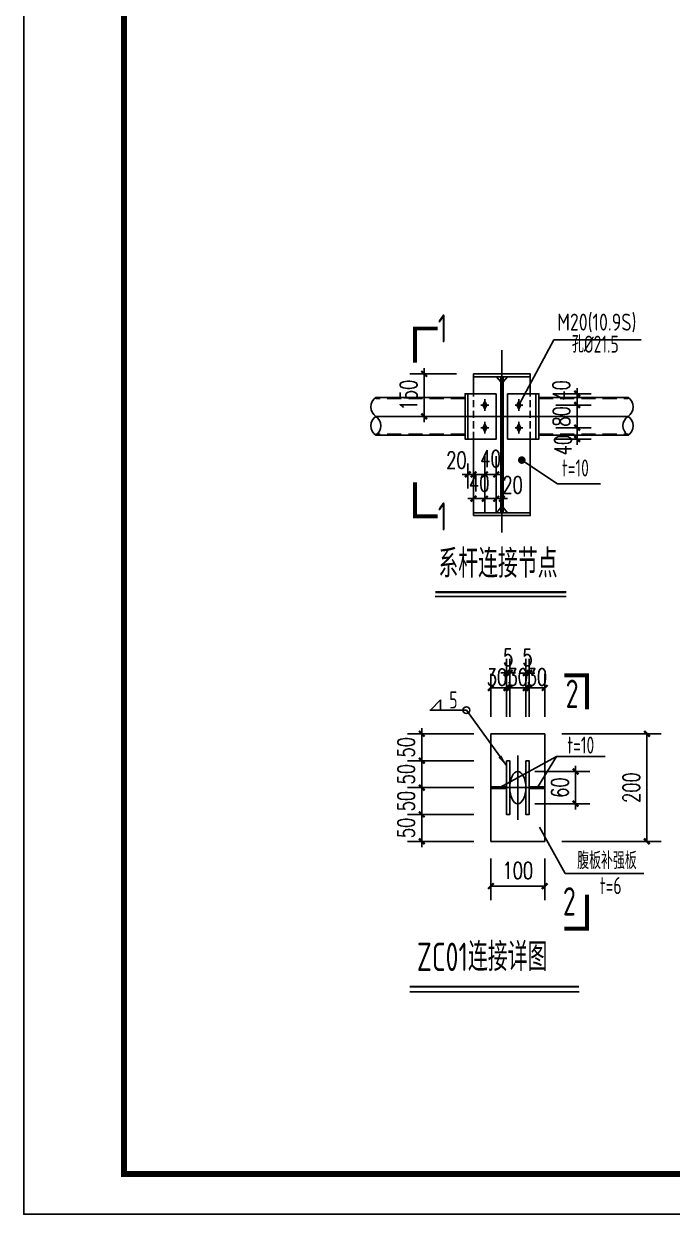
# Model space of a CAD drawing. Extents: x 180850 to 1399066, y 113487 to 334416.
# Drawn here: x 797005 to 819865, y 136382 to 178382 of the extents above; entities that cross this region are included whole.
import ezdxf
from ezdxf.enums import TextEntityAlignment as Align

# ---------------------------------------------------------------- set-up
doc = ezdxf.new("R2010")
doc.units = 0
doc.header["$LTSCALE"] = 1000
doc.linetypes.add('DASHED', pattern=[0.75, 0.5, -0.25])
for name, color, linetype in [('AXIS', 3, 'Continuous'), ('BOLT', 251, 'Continuous'), ('DOTE', 1, 'Continuous'), ('GL', 150, 'Continuous'), ('NUM', 7, 'Continuous'), ('PUB_DIM', 3, 'Continuous'), ('PUB_TITLE', 4, 'Continuous'), ('PZ', 202, 'Continuous'), ('TEXT', 7, 'Continuous'), ('THIN', 7, 'Continuous'), ('WELD', 7, 'Continuous'), ('XG', 6, 'Continuous')]:
    doc.layers.add(name, color=color, linetype=linetype)
doc.styles.add('_TCH_DIM_T3', font='SIMPLEX', dxfattribs={"width": 0.705882, "bigfont": 'GBCBIG'})
doc.styles.get("Standard").update_dxf_attribs({"font": 'gbenor.shx', "bigfont": 'gbcbig.shx'})
doc.styles.add('TSSD_Label', font='tssdeng.shx', dxfattribs={"width": 0.7, "bigfont": 'hztxt.shx'})
doc.styles.add('TSSD_Norm', font='tssdeng.shx', dxfattribs={"bigfont": 'hztxt.shx'})
doc.dimstyles.new('TCH-200-1', dxfattribs={"dimtxt": 595, "dimasz": 200, "dimexe": 500, "dimexo": 600, "dimgap": 252.5, "dimtad": 1, "dimdec": 0, "dimzin": 0, "dimdsep": 46, "dimtxsty": '_TCH_DIM_T3', "dimblk": 'ARCHTICK', "dimcen": 0.09, "dimclrd": 3, "dimclre": 3, "dimclrt": 7, "dimazin": 2, "dimtfac": 1, "dimtdec": 0, "dimtix": 1, "dimtmove": 2, "dimatfit": 3, "dimfxl": 1, "dimtolj": 1, "dimtzin": 0, "dimarcsym": 0})
doc.dimstyles.new('TSSD_LEADER_STYLE_400.0', dxfattribs={"dimtxt": 1200, "dimasz": 400, "dimexe": 400, "dimexo": 1000, "dimgap": 0.09, "dimtad": 0, "dimtih": 1, "dimtoh": 1, "dimdec": 4, "dimzin": 0, "dimdsep": 46, "dimtxsty": 'Standard', "dimcen": 0.09, "dimdle": 400, "dimclrt": 7, "dimadec": 0, "dimazin": 0, "dimtfac": 1, "dimtdec": 4, "dimtofl": 0, "dimtmove": 0, "dimatfit": 3, "dimfxl": 1, "dimtolj": 1, "dimtzin": 0, "dimarcsym": 0})

# ---------------------------------------------------------------- blocks, each defined once
blk = doc.blocks.new('_ArchTick')
at = {"color": 0, "linetype": 'ByBlock', "const_width": 0.4}
blk.add_lwpolyline([(-0.5, -0.5), (0.5, 0.5)], dxfattribs=at)
blk = doc.blocks.new('*D307')
at = {"layer": 'AXIS', "color": 3, "lineweight": -2, "transparency": 16777216}
for p, q in [((811038, 151433), (811038, 151633)), ((812874, 151433), (810538, 151433)), ((811038, 150484), (811038, 151433)), ((812874, 150484), (810538, 150484)), ((811038, 150484), (811038, 150284))]:
    blk.add_line(p, q, dxfattribs=at)
at = {"layer": 'Defpoints', "color": 0, "transparency": 16777216}
for p in [(811038, 151433), (813474, 151433), (813474, 150484)]:
    blk.add_point(p, dxfattribs=at)
at = {"layer": 'AXIS', "color": 3, "lineweight": -2, "transparency": 16777216, "xscale": 200, "yscale": 200, "zscale": 200}
for p, rotation in [((811038, 151433), 270), ((811038, 150484), 90)]:
    blk.add_blockref('_ArchTick', p, dxfattribs=dict(at, rotation=rotation))
at = {"layer": 'AXIS', "color": 7, "transparency": 16777216, "insert": (810488, 150958), "char_height": 595, "attachment_point": 5, "rotation": 90, "style": '_TCH_DIM_T3'}
blk.add_mtext('\\A1;50', dxfattribs=at)
blk = doc.blocks.new('*D308')
at = {"layer": 'AXIS', "color": 3, "lineweight": -2, "transparency": 16777216}
for p, q in [((811038, 152381), (811038, 152581)), ((812874, 152381), (810538, 152381)), ((811038, 151433), (811038, 152381)), ((812874, 151433), (810538, 151433)), ((811038, 151433), (811038, 151233))]:
    blk.add_line(p, q, dxfattribs=at)
at = {"layer": 'Defpoints', "color": 0, "transparency": 16777216}
for p in [(811038, 152381), (813474, 152381), (813474, 151433)]:
    blk.add_point(p, dxfattribs=at)
at = {"layer": 'AXIS', "color": 3, "lineweight": -2, "transparency": 16777216, "xscale": 200, "yscale": 200, "zscale": 200}
for p, rotation in [((811038, 152381), 270), ((811038, 151433), 90)]:
    blk.add_blockref('_ArchTick', p, dxfattribs=dict(at, rotation=rotation))
at = {"layer": 'AXIS', "color": 7, "transparency": 16777216, "insert": (810488, 151907), "char_height": 595, "attachment_point": 5, "rotation": 90, "style": '_TCH_DIM_T3'}
blk.add_mtext('\\A1;50', dxfattribs=at)
blk = doc.blocks.new('*D309')
at = {"layer": 'AXIS', "color": 3, "lineweight": -2, "transparency": 16777216}
for p, q in [((812874, 153330), (810538, 153330)), ((811038, 153330), (811038, 153530)), ((811038, 152381), (811038, 153330)), ((812874, 152381), (810538, 152381)), ((811038, 152381), (811038, 152181))]:
    blk.add_line(p, q, dxfattribs=at)
at = {"layer": 'Defpoints', "color": 0, "transparency": 16777216}
for p in [(811038, 153330), (813474, 153330), (813474, 152381)]:
    blk.add_point(p, dxfattribs=at)
at = {"layer": 'AXIS', "color": 3, "lineweight": -2, "transparency": 16777216, "xscale": 200, "yscale": 200, "zscale": 200}
for p, rotation in [((811038, 153330), 270), ((811038, 152381), 90)]:
    blk.add_blockref('_ArchTick', p, dxfattribs=dict(at, rotation=rotation))
at = {"layer": 'AXIS', "color": 7, "transparency": 16777216, "insert": (810488, 152855), "char_height": 595, "attachment_point": 5, "rotation": 90, "style": '_TCH_DIM_T3'}
blk.add_mtext('\\A1;50', dxfattribs=at)
blk = doc.blocks.new('*D310')
at = {"layer": 'AXIS', "color": 3, "lineweight": -2, "transparency": 16777216}
for p, q in [((816459, 152002), (816459, 152202)), ((815022, 152002), (816959, 152002)), ((816459, 150863), (816459, 152002)), ((815022, 150863), (816959, 150863)), ((816459, 150863), (816459, 150663))]:
    blk.add_line(p, q, dxfattribs=at)
at = {"layer": 'Defpoints', "color": 0, "transparency": 16777216}
for p in [(814422, 152002), (816459, 152002), (814422, 150863, 162)]:
    blk.add_point(p, dxfattribs=at)
at = {"layer": 'AXIS', "color": 3, "lineweight": -2, "transparency": 16777216, "xscale": 200, "yscale": 200, "zscale": 200}
for p, rotation in [((816459, 152002), 270), ((816459, 150863), 90)]:
    blk.add_blockref('_ArchTick', p, dxfattribs=dict(at, rotation=rotation))
at = {"layer": 'AXIS', "color": 7, "transparency": 16777216, "insert": (815909, 151433), "char_height": 595, "attachment_point": 5, "rotation": 90, "style": '_TCH_DIM_T3'}
blk.add_mtext('\\A1;60', dxfattribs=at)
blk = doc.blocks.new('*D311')
at = {"layer": 'AXIS', "color": 3, "lineweight": -2, "transparency": 16777216}
for p, q in [((812874, 150484), (810538, 150484)), ((811038, 150484), (811038, 150684)), ((811038, 149536), (811038, 150484)), ((812874, 149536), (810538, 149536)), ((811038, 149536), (811038, 149336))]:
    blk.add_line(p, q, dxfattribs=at)
at = {"layer": 'Defpoints', "color": 0, "transparency": 16777216}
for p in [(811038, 150484), (813474, 150484), (813474, 149536)]:
    blk.add_point(p, dxfattribs=at)
at = {"layer": 'AXIS', "color": 3, "lineweight": -2, "transparency": 16777216, "xscale": 200, "yscale": 200, "zscale": 200}
for p, rotation in [((811038, 150484), 270), ((811038, 149536), 90)]:
    blk.add_blockref('_ArchTick', p, dxfattribs=dict(at, rotation=rotation))
at = {"layer": 'AXIS', "color": 7, "transparency": 16777216, "insert": (810488, 150010), "char_height": 595, "attachment_point": 5, "rotation": 90, "style": '_TCH_DIM_T3'}
blk.add_mtext('\\A1;50', dxfattribs=at)
blk = doc.blocks.new('*D312')
at = {"layer": 'AXIS', "color": 3, "lineweight": -2, "transparency": 16777216}
for p, q in [((815971, 153330), (819476, 153330)), ((818976, 149536), (818976, 153330)), ((815971, 149536), (819476, 149536))]:
    blk.add_line(p, q, dxfattribs=at)
at = {"layer": 'Defpoints', "color": 0, "transparency": 16777216}
for p in [(815371, 153330), (818976, 153330), (815371, 149536)]:
    blk.add_point(p, dxfattribs=at)
at = {"layer": 'AXIS', "color": 3, "lineweight": -2, "transparency": 16777216, "xscale": 200, "yscale": 200, "zscale": 200}
for p, rotation in [((818976, 153330), 90), ((818976, 149536), 270)]:
    blk.add_blockref('_ArchTick', p, dxfattribs=dict(at, rotation=rotation))
at = {"layer": 'AXIS', "color": 7, "transparency": 16777216, "insert": (818426, 151433), "char_height": 595, "attachment_point": 5, "rotation": 90, "style": '_TCH_DIM_T3'}
blk.add_mtext('\\A1;200', dxfattribs=at)
blk = doc.blocks.new('*D313')
at = {"layer": 'AXIS', "color": 3, "lineweight": -2, "transparency": 16777216}
for p, q in [((813474, 148936), (813474, 147457)), ((815371, 148936), (815371, 147457)), ((813474, 147957), (815371, 147957))]:
    blk.add_line(p, q, dxfattribs=at)
at = {"layer": 'Defpoints', "color": 0, "transparency": 16777216}
for p in [(813474, 149536), (815371, 149536), (815371, 147957)]:
    blk.add_point(p, dxfattribs=at)
at = {"layer": 'AXIS', "color": 3, "lineweight": -2, "transparency": 16777216, "xscale": 200, "yscale": 200, "zscale": 200, "rotation": 180}
blk.add_blockref('_ArchTick', (813474, 147957), dxfattribs=at)
at = {"layer": 'AXIS', "color": 3, "lineweight": -2, "transparency": 16777216, "xscale": 200, "yscale": 200, "zscale": 200}
blk.add_blockref('_ArchTick', (815371, 147957), dxfattribs=at)
at = {"layer": 'AXIS', "color": 7, "transparency": 16777216, "insert": (814422, 148507), "char_height": 595, "attachment_point": 5, "style": '_TCH_DIM_T3'}
blk.add_mtext('\\A1;100', dxfattribs=at)
blk = doc.blocks.new('*D314')
at = {"layer": 'AXIS', "color": 3, "lineweight": -2, "transparency": 16777216}
for p, q in [((813474, 153930), (813474, 155448)), ((814024, 153930), (814024, 155448)), ((813474, 154948), (814024, 154948))]:
    blk.add_line(p, q, dxfattribs=at)
at = {"layer": 'Defpoints', "color": 0, "transparency": 16777216}
for p in [(814024, 154948), (813474, 153330), (814024, 153330)]:
    blk.add_point(p, dxfattribs=at)
at = {"layer": 'AXIS', "color": 3, "lineweight": -2, "transparency": 16777216, "xscale": 200, "yscale": 200, "zscale": 200, "rotation": 180}
blk.add_blockref('_ArchTick', (813474, 154948), dxfattribs=at)
at = {"layer": 'AXIS', "color": 3, "lineweight": -2, "transparency": 16777216, "xscale": 200, "yscale": 200, "zscale": 200}
blk.add_blockref('_ArchTick', (814024, 154948), dxfattribs=at)
at = {"layer": 'AXIS', "color": 7, "transparency": 16777216, "insert": (813687, 155330), "char_height": 595, "attachment_point": 5, "style": '_TCH_DIM_T3'}
blk.add_mtext('\\A1;30', dxfattribs=at)
blk = doc.blocks.new('*D315')
at = {"layer": 'AXIS', "color": 3, "lineweight": -2, "transparency": 16777216}
for p, q in [((814024, 153930), (814024, 155977)), ((814138, 153930), (814138, 155977)), ((814024, 155477), (813824, 155477)), ((814024, 155477), (814138, 155477)), ((814138, 155477), (814338, 155477))]:
    blk.add_line(p, q, dxfattribs=at)
at = {"layer": 'Defpoints', "color": 0, "transparency": 16777216}
for p in [(814138, 155477), (814024, 153330), (814138, 153330)]:
    blk.add_point(p, dxfattribs=at)
at = {"layer": 'AXIS', "color": 3, "lineweight": -2, "transparency": 16777216, "xscale": 200, "yscale": 200, "zscale": 200}
blk.add_blockref('_ArchTick', (814024, 155477), dxfattribs=at)
at = {"layer": 'AXIS', "color": 3, "lineweight": -2, "transparency": 16777216, "xscale": 200, "yscale": 200, "zscale": 200, "rotation": 180}
blk.add_blockref('_ArchTick', (814138, 155477), dxfattribs=at)
at = {"layer": 'AXIS', "color": 7, "transparency": 16777216, "insert": (814081, 156027), "char_height": 595, "attachment_point": 5, "style": '_TCH_DIM_T3'}
blk.add_mtext('\\A1;5', dxfattribs=at)
blk = doc.blocks.new('*D316')
at = {"layer": 'AXIS', "color": 3, "lineweight": -2, "transparency": 16777216}
for p, q in [((814138, 153930), (814138, 155448)), ((814707, 153930), (814707, 155448)), ((814138, 154948), (814707, 154948))]:
    blk.add_line(p, q, dxfattribs=at)
at = {"layer": 'Defpoints', "color": 0, "transparency": 16777216}
for p in [(814707, 154948), (814138, 153330), (814707, 153330)]:
    blk.add_point(p, dxfattribs=at)
at = {"layer": 'AXIS', "color": 3, "lineweight": -2, "transparency": 16777216, "xscale": 200, "yscale": 200, "zscale": 200, "rotation": 180}
blk.add_blockref('_ArchTick', (814138, 154948), dxfattribs=at)
at = {"layer": 'AXIS', "color": 3, "lineweight": -2, "transparency": 16777216, "xscale": 200, "yscale": 200, "zscale": 200}
blk.add_blockref('_ArchTick', (814707, 154948), dxfattribs=at)
at = {"layer": 'AXIS', "color": 7, "transparency": 16777216, "insert": (814422, 155333), "char_height": 595, "attachment_point": 5, "style": '_TCH_DIM_T3'}
blk.add_mtext('\\A1;30', dxfattribs=at)
blk = doc.blocks.new('*D317')
at = {"layer": 'AXIS', "color": 3, "lineweight": -2, "transparency": 16777216}
for p, q in [((814707, 153930), (814707, 155975)), ((814821, 153930), (814821, 155975)), ((814707, 155475), (814507, 155475)), ((814707, 155475), (814821, 155475)), ((814821, 155475), (815021, 155475))]:
    blk.add_line(p, q, dxfattribs=at)
at = {"layer": 'Defpoints', "color": 0, "transparency": 16777216}
for p in [(814821, 155475), (814707, 153330), (814821, 153330)]:
    blk.add_point(p, dxfattribs=at)
at = {"layer": 'AXIS', "color": 3, "lineweight": -2, "transparency": 16777216, "xscale": 200, "yscale": 200, "zscale": 200}
blk.add_blockref('_ArchTick', (814707, 155475), dxfattribs=at)
at = {"layer": 'AXIS', "color": 3, "lineweight": -2, "transparency": 16777216, "xscale": 200, "yscale": 200, "zscale": 200, "rotation": 180}
blk.add_blockref('_ArchTick', (814821, 155475), dxfattribs=at)
at = {"layer": 'AXIS', "color": 7, "transparency": 16777216, "insert": (814764, 156025), "char_height": 595, "attachment_point": 5, "style": '_TCH_DIM_T3'}
blk.add_mtext('\\A1;5', dxfattribs=at)
blk = doc.blocks.new('*D318')
at = {"layer": 'AXIS', "color": 3, "lineweight": -2, "transparency": 16777216}
for p, q in [((814821, 153930), (814821, 155448)), ((815371, 153930), (815371, 155448)), ((814821, 154948), (815371, 154948))]:
    blk.add_line(p, q, dxfattribs=at)
at = {"layer": 'Defpoints', "color": 0, "transparency": 16777216}
for p in [(815371, 154948), (814821, 153330), (815371, 153330)]:
    blk.add_point(p, dxfattribs=at)
at = {"layer": 'AXIS', "color": 3, "lineweight": -2, "transparency": 16777216, "xscale": 200, "yscale": 200, "zscale": 200, "rotation": 180}
blk.add_blockref('_ArchTick', (814821, 154948), dxfattribs=at)
at = {"layer": 'AXIS', "color": 3, "lineweight": -2, "transparency": 16777216, "xscale": 200, "yscale": 200, "zscale": 200}
blk.add_blockref('_ArchTick', (815371, 154948), dxfattribs=at)
at = {"layer": 'AXIS', "color": 7, "transparency": 16777216, "insert": (815097, 155335), "char_height": 595, "attachment_point": 5, "style": '_TCH_DIM_T3'}
blk.add_mtext('\\A1;30', dxfattribs=at)
blk = doc.blocks.new('_WELD003')
at = {"color": 0, "linetype": 'ByBlock'}
blk.add_circle((0, 0), 0.5, dxfattribs=at)
blk = doc.blocks.new('_WELD004')
at = {"color": 0, "linetype": 'ByBlock'}
for p, q in [((0, 1), (1, 0)), ((0, 0), (0, 1))]:
    blk.add_line(p, q, dxfattribs=at)
blk = doc.blocks.new('*D330')
at = {"layer": 'AXIS', "color": 3, "lineweight": -2, "transparency": 16777216}
for p, q in [((812864, 163132), (812864, 161986)), ((812664, 162867), (812664, 161986)), ((812664, 162486), (812464, 162486)), ((812864, 162486), (812664, 162486)), ((812864, 162486), (813064, 162486))]:
    blk.add_line(p, q, dxfattribs=at)
at = {"layer": 'Defpoints', "color": 0, "transparency": 16777216}
for p in [(812664, 163467), (812864, 163732), (812664, 162486)]:
    blk.add_point(p, dxfattribs=at)
at = {"layer": 'AXIS', "color": 3, "lineweight": -2, "transparency": 16777216, "xscale": 200, "yscale": 200, "zscale": 200}
blk.add_blockref('_ArchTick', (812664, 162486), dxfattribs=at)
at = {"layer": 'AXIS', "color": 3, "lineweight": -2, "transparency": 16777216, "xscale": 200, "yscale": 200, "zscale": 200, "rotation": 180}
blk.add_blockref('_ArchTick', (812864, 162486), dxfattribs=at)
at = {"layer": 'AXIS', "color": 7, "transparency": 16777216, "insert": (812259, 162986), "char_height": 595, "attachment_point": 5, "style": '_TCH_DIM_T3'}
blk.add_mtext('\\A1;20', dxfattribs=at)
blk = doc.blocks.new('*D331')
at = {"layer": 'AXIS', "color": 3, "lineweight": -2, "transparency": 16777216}
for p, q in [((812264, 166032), (810621, 166032)), ((811121, 166032), (811121, 166232)), ((811121, 164532), (811121, 166032)), ((811964, 164532), (810621, 164532)), ((811121, 164532), (811121, 164332))]:
    blk.add_line(p, q, dxfattribs=at)
at = {"layer": 'Defpoints', "color": 0, "transparency": 16777216}
for p in [(811121, 166032), (812864, 166032), (812564, 164532)]:
    blk.add_point(p, dxfattribs=at)
at = {"layer": 'AXIS', "color": 3, "lineweight": -2, "transparency": 16777216, "xscale": 200, "yscale": 200, "zscale": 200}
for p, rotation in [((811121, 166032), 270), ((811121, 164532), 90)]:
    blk.add_blockref('_ArchTick', p, dxfattribs=dict(at, rotation=rotation))
at = {"layer": 'AXIS', "color": 7, "transparency": 16777216, "insert": (810571, 165282), "char_height": 595, "attachment_point": 5, "rotation": 90, "style": '_TCH_DIM_T3'}
blk.add_mtext('\\A1;150', dxfattribs=at)
blk = doc.blocks.new('*D332')
at = {"layer": 'AXIS', "color": 3, "lineweight": -2, "transparency": 16777216}
for p, q in [((816514, 164932), (816514, 165132)), ((815764, 164932), (817014, 164932)), ((816514, 164132), (816514, 164932)), ((815764, 164132), (817014, 164132)), ((816514, 164132), (816514, 163932))]:
    blk.add_line(p, q, dxfattribs=at)
at = {"layer": 'Defpoints', "color": 0, "transparency": 16777216}
for p in [(815164, 164932), (816514, 164932), (815164, 164132)]:
    blk.add_point(p, dxfattribs=at)
at = {"layer": 'AXIS', "color": 3, "lineweight": -2, "transparency": 16777216, "xscale": 200, "yscale": 200, "zscale": 200}
for p, rotation in [((816514, 164932), 270), ((816514, 164132), 90)]:
    blk.add_blockref('_ArchTick', p, dxfattribs=dict(at, rotation=rotation))
at = {"layer": 'AXIS', "color": 7, "transparency": 16777216, "insert": (815964, 164532), "char_height": 595, "attachment_point": 5, "rotation": 90, "style": '_TCH_DIM_T3'}
blk.add_mtext('\\A1;80', dxfattribs=at)
blk = doc.blocks.new('*D333')
at = {"layer": 'AXIS', "color": 3, "lineweight": -2, "transparency": 16777216}
for p, q in [((816514, 165332), (816514, 165532)), ((815764, 165332), (817014, 165332)), ((816514, 164932), (816514, 165332)), ((815764, 164932), (817014, 164932)), ((816514, 164932), (816514, 164732))]:
    blk.add_line(p, q, dxfattribs=at)
at = {"layer": 'Defpoints', "color": 0, "transparency": 16777216}
for p in [(815164, 165332), (816514, 165332), (815164, 164932)]:
    blk.add_point(p, dxfattribs=at)
at = {"layer": 'AXIS', "color": 3, "lineweight": -2, "transparency": 16777216, "xscale": 200, "yscale": 200, "zscale": 200}
for p, rotation in [((816514, 165332), 270), ((816514, 164932), 90)]:
    blk.add_blockref('_ArchTick', p, dxfattribs=dict(at, rotation=rotation))
at = {"layer": 'AXIS', "color": 7, "transparency": 16777216, "insert": (815956, 165448), "char_height": 595, "attachment_point": 5, "rotation": 90, "style": '_TCH_DIM_T3'}
blk.add_mtext('\\A1;40', dxfattribs=at)
blk = doc.blocks.new('*D334')
at = {"layer": 'AXIS', "color": 3, "lineweight": -2, "transparency": 16777216}
for p, q in [((816514, 164132), (816514, 164332)), ((815764, 164132), (817014, 164132)), ((816514, 163732), (816514, 164132)), ((815764, 163732), (817014, 163732)), ((816514, 163732), (816514, 163532))]:
    blk.add_line(p, q, dxfattribs=at)
at = {"layer": 'Defpoints', "color": 0, "transparency": 16777216}
for p in [(815164, 164132), (816514, 164132), (815164, 163732)]:
    blk.add_point(p, dxfattribs=at)
at = {"layer": 'AXIS', "color": 3, "lineweight": -2, "transparency": 16777216, "xscale": 200, "yscale": 200, "zscale": 200}
for p, rotation in [((816514, 164132), 270), ((816514, 163732), 90)]:
    blk.add_blockref('_ArchTick', p, dxfattribs=dict(at, rotation=rotation))
at = {"layer": 'AXIS', "color": 7, "transparency": 16777216, "insert": (816017, 163516), "char_height": 595, "attachment_point": 5, "rotation": 90, "style": '_TCH_DIM_T3'}
blk.add_mtext('\\A1;40', dxfattribs=at)
blk = doc.blocks.new('*D335')
at = {"layer": 'AXIS', "color": 3, "lineweight": -2, "transparency": 16777216}
for p, q in [((813664, 163132), (813664, 161128)), ((813864, 163132), (813864, 161128)), ((813664, 161628), (813464, 161628)), ((813664, 161628), (813864, 161628)), ((813864, 161628), (814064, 161628))]:
    blk.add_line(p, q, dxfattribs=at)
at = {"layer": 'Defpoints', "color": 0, "transparency": 16777216}
for p in [(813664, 163732), (813864, 163732), (813864, 161628)]:
    blk.add_point(p, dxfattribs=at)
at = {"layer": 'AXIS', "color": 3, "lineweight": -2, "transparency": 16777216, "xscale": 200, "yscale": 200, "zscale": 200}
blk.add_blockref('_ArchTick', (813664, 161628), dxfattribs=at)
at = {"layer": 'AXIS', "color": 3, "lineweight": -2, "transparency": 16777216, "xscale": 200, "yscale": 200, "zscale": 200, "rotation": 180}
blk.add_blockref('_ArchTick', (813864, 161628), dxfattribs=at)
at = {"layer": 'AXIS', "color": 7, "transparency": 16777216, "insert": (814238, 162112), "char_height": 595, "attachment_point": 5, "style": '_TCH_DIM_T3'}
blk.add_mtext('\\A1;20', dxfattribs=at)
blk = doc.blocks.new('*D336')
at = {"layer": 'AXIS', "color": 3, "lineweight": -2, "transparency": 16777216}
for p, q in [((813264, 163132), (813264, 161986)), ((813664, 163132), (813664, 161986)), ((813264, 162486), (813064, 162486)), ((813264, 162486), (813664, 162486)), ((813664, 162486), (813864, 162486))]:
    blk.add_line(p, q, dxfattribs=at)
at = {"layer": 'Defpoints', "color": 0, "transparency": 16777216}
for p in [(813264, 163732), (813664, 163732), (813664, 162486)]:
    blk.add_point(p, dxfattribs=at)
at = {"layer": 'AXIS', "color": 3, "lineweight": -2, "transparency": 16777216, "xscale": 200, "yscale": 200, "zscale": 200}
blk.add_blockref('_ArchTick', (813264, 162486), dxfattribs=at)
at = {"layer": 'AXIS', "color": 3, "lineweight": -2, "transparency": 16777216, "xscale": 200, "yscale": 200, "zscale": 200, "rotation": 180}
blk.add_blockref('_ArchTick', (813664, 162486), dxfattribs=at)
at = {"layer": 'AXIS', "color": 7, "transparency": 16777216, "insert": (813464, 163036), "char_height": 595, "attachment_point": 5, "style": '_TCH_DIM_T3'}
blk.add_mtext('\\A1;40', dxfattribs=at)
blk = doc.blocks.new('*D337')
at = {"layer": 'AXIS', "color": 3, "lineweight": -2, "transparency": 16777216}
for p, q in [((812864, 163132), (812864, 161128)), ((813264, 163132), (813264, 161128)), ((812864, 161628), (812664, 161628)), ((812864, 161628), (813264, 161628)), ((813264, 161628), (813464, 161628))]:
    blk.add_line(p, q, dxfattribs=at)
at = {"layer": 'Defpoints', "color": 0, "transparency": 16777216}
for p in [(812864, 163732), (813264, 163732), (813264, 161628)]:
    blk.add_point(p, dxfattribs=at)
at = {"layer": 'AXIS', "color": 3, "lineweight": -2, "transparency": 16777216, "xscale": 200, "yscale": 200, "zscale": 200}
blk.add_blockref('_ArchTick', (812864, 161628), dxfattribs=at)
at = {"layer": 'AXIS', "color": 3, "lineweight": -2, "transparency": 16777216, "xscale": 200, "yscale": 200, "zscale": 200, "rotation": 180}
blk.add_blockref('_ArchTick', (813264, 161628), dxfattribs=at)
at = {"layer": 'AXIS', "color": 7, "transparency": 16777216, "insert": (813064, 162178), "char_height": 595, "attachment_point": 5, "style": '_TCH_DIM_T3'}
blk.add_mtext('\\A1;40', dxfattribs=at)

msp = doc.modelspace()

# ---------------------------------------------------------------- hatches: boundary and pattern name
at = {"layer": 'BOLT'}
for points in [[(813264.04, 165072.24), (813193.84, 164931.84), (813264.04, 164791.44), (813334.24, 164931.84)], [(814464.04, 165072.24), (814534.24, 164931.84), (814464.04, 164791.44), (814393.84, 164931.84)], [(813264.04, 164272.24), (813193.84, 164131.84), (813264.04, 163991.44), (813334.24, 164131.84)], [(814464.04, 164272.24), (814534.24, 164131.84), (814464.04, 163991.44), (814393.84, 164131.84)]]:
    msp.add_hatch(color=256, dxfattribs=at).paths.add_polyline_path(points)

# ---------------------------------------------------------------- linework, layer by layer
at = {"layer": 'AXIS'}
for p, q in [((814464.04, 164931.84, -101.07), (815690.64, 167233.4, -101.07)), ((815690.64, 167233.4, -101.07), (818768.55, 167233.4, -101.07)), ((815821.84, 162150.76, -101.07), (814562.76, 162988.26, -101.07)), ((815821.84, 162150.76, -101.07), (817333.9, 162150.76, -101.07)), ((815789.39, 152528.86, 181.93), (813785.36, 151435.93, -60.64)), ((815119.22, 151433.54, 181.93), (815789.39, 152528.86, 181.93)), ((815789.39, 152528.86, 181.93), (817504.55, 152528.86, 181.93)), ((815188.12, 150033.58, 181.93), (816095.31, 148398.59, 181.93)), ((816095.31, 148398.59, 181.93), (818865.89, 148398.59, 181.93))]:
    msp.add_line(p, q, dxfattribs=at)
at = {"layer": 'AXIS', "const_width": 133.33, "elevation": -101.07}
msp.add_lwpolyline([(814496.1, 162988.26, 1), (814629.43, 162988.26, 1)], format="xyb", close=True, dxfattribs=at)
at = {"layer": 'BOLT'}
for p, q in [((813264.04, 165072.24, -101.07), (813193.84, 164931.84, -101.07)), ((813264.04, 165142.44, -101.07), (813264.04, 164721.24, -101.07)), ((813264.04, 165072.24, -101.07), (813334.24, 164931.84, -101.07)), ((814464.04, 165072.24, -101.07), (814393.84, 164931.84, -101.07)), ((814464.04, 165142.44, -101.07), (814464.04, 164721.24, -101.07)), ((814464.04, 165072.24, -101.07), (814534.24, 164931.84, -101.07)), ((813123.64, 164931.84, -101.07), (813404.44, 164931.84, -101.07)), ((813264.04, 164791.44, -101.07), (813193.84, 164931.84, -101.07)), ((813264.04, 164791.44, -101.07), (813334.24, 164931.84, -101.07)), ((814604.44, 164931.84, -101.07), (814323.64, 164931.84, -101.07)), ((814464.04, 164791.44, -101.07), (814393.84, 164931.84, -101.07)), ((814464.04, 164791.44, -101.07), (814534.24, 164931.84, -101.07)), ((813264.04, 164272.24, -101.07), (813193.84, 164131.84, -101.07)), ((813264.04, 164342.44, -101.07), (813264.04, 163921.24, -101.07)), ((813264.04, 164272.24, -101.07), (813334.24, 164131.84, -101.07)), ((814464.04, 164272.24, -101.07), (814393.84, 164131.84, -101.07)), ((814464.04, 164342.44, -101.07), (814464.04, 163921.24, -101.07)), ((814464.04, 164272.24, -101.07), (814534.24, 164131.84, -101.07)), ((813123.64, 164131.84, -101.07), (813404.44, 164131.84, -101.07)), ((813264.04, 163991.44, -101.07), (813193.84, 164131.84, -101.07)), ((813264.04, 163991.44, -101.07), (813334.24, 164131.84, -101.07)), ((814604.44, 164131.84, -101.07), (814323.64, 164131.84, -101.07)), ((814464.04, 163991.44, -101.07), (814393.84, 164131.84, -101.07)), ((814464.04, 163991.44, -101.07), (814534.24, 164131.84, -101.07))]:
    msp.add_line(p, q, dxfattribs=at)
at = {"layer": 'DOTE'}
for p, q in [((813864.04, 160435.34, -101.07), (813864.04, 166862.87, -101.07)), ((809416.64, 164531.84, -101.07), (818311.45, 164531.84, -101.07)), ((814422.37, 150294.39, 101.07), (814422.37, 152570.75, 101.07)), ((814991.46, 151432.57, 101.07), (813853.28, 151432.57, 101.07))]:
    msp.add_line(p, q, dxfattribs=at)
at = {"layer": 'GL', "elevation": -101.07}
for points in [[(812864.04, 166031.84), (814864.04, 166031.84), (814864.04, 165931.84), (812864.04, 165931.84)], [(813824.04, 165931.84), (813904.04, 165931.84), (813904.04, 161131.84), (813824.04, 161131.84)], [(812864.04, 161031.84), (814864.04, 161031.84), (814864.04, 161131.84), (812864.04, 161131.84)]]:
    msp.add_lwpolyline(points, close=True, dxfattribs=at)
at = {"layer": 'NUM', "const_width": 75}
for points, elevation in [([(811512.73, 158328.32), (816128.59, 158328.32)], -101.07), ([(810613.71, 144409.92), (816582.39, 144409.92)], 181.93)]:
    msp.add_lwpolyline(points, dxfattribs=dict(at, elevation=elevation))
at = {"layer": 'NUM', "elevation": -101.07}
msp.add_lwpolyline([(811512.73, 158178.32), (816128.59, 158178.32)], dxfattribs=at)
at = {"layer": 'PUB_DIM', "const_width": 140}
for points, elevation in [([(810797.88, 166431.96), (810797.88, 167631.96), (811597.88, 167631.96)], -101.07), ([(810797.88, 162202.12), (810797.88, 161002.12), (811597.88, 161002.12)], -101.07), ([(816860.13, 154196.44), (816860.13, 155396.44), (816060.13, 155396.44)], 60.64), ([(816860.13, 147655.06), (816860.13, 146455.06), (816060.13, 146455.06)], 60.64)]:
    msp.add_lwpolyline(points, dxfattribs=dict(at, elevation=elevation))
at = {"layer": 'PUB_TITLE'}
msp.add_lwpolyline([(797005.45, 220381.89), (915934.63, 220381.89), (915934.63, 136381.97), (797005.45, 136381.97)], close=True, dxfattribs=at)
at = {"layer": 'PUB_TITLE', "const_width": 212.12}
msp.add_lwpolyline([(800540.8, 137796.11), (800540.8, 218967.75), (914520.49, 218967.75), (914520.49, 137796.11)], close=True, dxfattribs=at)
at = {"layer": 'PZ'}
for p, q in [((812864.04, 165331.84, -101.07), (812864.04, 165931.84, -101.07)), ((813669.39, 165931.84, -101.07), (813824.04, 165748.87, -101.07)), ((814058.7, 165931.84, -101.07), (813904.04, 165748.87, -101.07)), ((814864.04, 165331.84, -101.07), (814864.04, 165931.84, -101.07)), ((812864.04, 161131.84, -101.07), (812864.04, 163731.84, -101.07)), ((814864.04, 161131.84, -101.07), (814864.04, 163731.84, -101.07)), ((813669.39, 161131.84, -101.07), (813824.04, 161314.81, -101.07)), ((814058.7, 161131.84, -101.07), (813904.04, 161314.81, -101.07))]:
    msp.add_line(p, q, dxfattribs=at)
at = {"layer": 'PZ', "linetype": 'DASHED', "ltscale": 0.5}
for p, q in [((812864.04, 163731.84, -101.07), (812864.04, 165331.84, -101.07)), ((814864.04, 163731.84, -101.07), (814864.04, 165331.84, -101.07))]:
    msp.add_line(p, q, dxfattribs=at)
at = {"layer": 'PZ'}
for points, elevation in [([(812664.04, 165331.84), (812564.04, 165331.84), (812564.04, 163731.84), (812664.04, 163731.84)], -101.07), ([(813664.04, 165331.84), (812664.04, 165331.84), (812664.04, 163731.84), (813664.04, 163731.84)], -101.07), ([(814064.04, 165331.84), (815064.04, 165331.84), (815064.04, 163731.84), (814064.04, 163731.84)], -101.07), ([(815064.04, 165331.84), (815164.04, 165331.84), (815164.04, 163731.84), (815064.04, 163731.84)], -101.07), ([(813473.88, 149535.6), (813473.88, 153329.54), (815370.85, 153329.54), (815370.85, 149535.6)], 101.07), ([(814024, 152381.06), (814137.82, 152381.06), (814137.82, 150484.09), (814024, 150484.09)], 101.07), ([(814706.91, 152381.06), (814820.73, 152381.06), (814820.73, 150484.09), (814706.91, 150484.09)], 101.07), ([(813473.88, 151463.25), (814024, 151463.25), (814024, 151401.89), (813473.88, 151401.89)], 101.07), ([(815370.85, 151463.25), (814820.73, 151463.25), (814820.73, 151401.89), (815370.85, 151401.89)], 101.07)]:
    msp.add_lwpolyline(points, close=True, dxfattribs=dict(at, elevation=elevation))
msp.add_ellipse((814422.37, 151432.57, 101.07), major_axis=(0, -569.09), ratio=0.5, dxfattribs=at)
at = {"layer": 'THIN', "elevation": 181.93}
msp.add_lwpolyline([(810613.71, 144229.92), (816582.39, 144229.92)], dxfattribs=at)
at = {"layer": 'WELD'}
msp.add_line((812609.32, 154165.81, 456.03), (811320.26, 154165.81, 456.03), dxfattribs=at)
at = {"layer": 'XG'}
for p, q in [((812564.04, 165196.84, -101.07), (809416.64, 165196.84, -101.07)), ((815164.04, 165196.84, -101.07), (818311.45, 165196.84, -101.07)), ((812564.04, 163866.84, -101.07), (809416.64, 163866.84, -101.07)), ((815164.04, 163866.84, -101.07), (818311.45, 163866.84, -101.07))]:
    msp.add_line(p, q, dxfattribs=at)
at = {"layer": 'XG', "linetype": 'DASHED'}
for p, q in [((812564.04, 165156.84, -101.07), (809416.64, 165156.84, -101.07)), ((815164.04, 165156.84, -101.07), (818311.45, 165156.84, -101.07)), ((812564.04, 163906.84, -101.07), (809416.64, 163906.84, -101.07)), ((815164.04, 163906.84, -101.07), (818311.45, 163906.84, -101.07))]:
    msp.add_line(p, q, dxfattribs=at)
at = {"layer": 'XG'}
for centre, start, end in [((809631.66, 164864.34, -101.07), 122.890409, 237.109591), ((818096.42, 164864.34, -101.07), 302.890409, 57.109591), ((809631.66, 164199.34, -101.07), 122.890409, 237.109591), ((809201.61, 164199.34, -101.07), 302.890409, 57.109591), ((818526.47, 164199.34, -101.07), 122.890409, 237.109591), ((818096.42, 164199.34, -101.07), 302.890409, 57.109591)]:
    msp.add_arc(centre, 395.97, start, end, dxfattribs=at)

# ---------------------------------------------------------------- block references
at = {"layer": 'WELD'}
for name, p, xscale, yscale, zscale in [('_WELD004', (811698.98, 154165.81, 456.03), -359.9991, 359.9991, 359.9991), ('_WELD003', (812609.32, 154165.81, 456.03), -239.9994, 239.9994, 239.9994)]:
    msp.add_blockref(name, p, dxfattribs=dict(at, xscale=xscale, yscale=yscale, zscale=zscale))

# ---------------------------------------------------------------- texts
at = {"layer": 'TEXT', "style": 'TSSD_Label', "width": 0.7}
for s, p in [('1', (811769.99, 167631.96, -101.07)), ('1', (811769.99, 161002.12, -101.07)), ('2', (816337.48, 154743.21, 181.93)), ('2', (816239.85, 147419.47, 181.93))]:
    msp.add_text(s, height=1000, dxfattribs=at).set_placement(p, align=Align.MIDDLE_CENTER)
msp.add_text('孔%%c21.5', height=600, dxfattribs=at).set_placement((817980.57, 166598.46, -101.07), align=Align.BOTTOM_RIGHT)
for s, height, p in [('t=10', 600, (815978.15, 162230.77, -101.07)), ('系杆连接节点', 1000, (811624.34, 158538.32, -101.07)), ('ZC01连接详图', 1000, (810865.71, 144661.92, 181.93))]:
    msp.add_text(s, height=height, dxfattribs=at).set_placement(p, align=Align.BOTTOM_LEFT)
msp.add_text('5', height=600, dxfattribs=at).set_placement((812005.97, 154225.81, 456.03))
for s, p in [('t=10', (816643.22, 152933.43, 181.93)), ('腹板补强板', (817566.64, 148887.97, 181.93)), ('t=6', (817699.12, 147975.02, 181.93))]:
    msp.add_text(s, height=600, dxfattribs=at).set_placement(p, align=Align.MIDDLE)
at = {"layer": 'THIN', "style": 'TSSD_Norm', "width": 0.8}
msp.add_text('M20(10.9S)', height=600, dxfattribs=at).set_placement((818604.18, 167377.16, -101.07), align=Align.BOTTOM_RIGHT)

# ---------------------------------------------------------------- dimensions: what is measured, and where the dimension line sits
at = {"layer": 'AXIS'}
for base, p1, p2, text, picture, middle in [((811120.53, 166031.84, -101.07), (812564.04, 164531.84, -101.07), (812864.04, 166031.84, -101.07), '150', '*D331', (810570.53, 165281.84, -101.07)), ((816513.88, 164931.84, -101.07), (815164.04, 164131.84, -101.07), (815164.04, 164931.84, -101.07), '80', '*D332', (815963.88, 164531.84, -101.07)), ((811037.95, 153329.54, -60.64), (813473.88, 152381.06, -60.64), (813473.88, 153329.54, -60.64), '50', '*D309', (810487.95, 152855.3, -60.64)), ((818975.55, 153329.54, -60.64), (815370.85, 149535.6, -60.64), (815370.85, 153329.54, -60.64), '200', '*D312', (818425.55, 151432.57, -60.64)), ((811037.95, 152381.06, -60.64), (813473.88, 151432.57, -60.64), (813473.88, 152381.06, -60.64), '50', '*D308', (810487.95, 151906.81, -60.64)), ((816458.56, 152001.66, 101.07), (814422.37, 150863.48, 262.79), (814422.37, 152001.66, 101.07), '60', '*D310', (815908.56, 151432.57, 101.07)), ((811037.95, 151432.57, -60.64), (813473.88, 150484.09, -60.64), (813473.88, 151432.57, -60.64), '50', '*D307', (810487.95, 150958.33, -60.64)), ((811037.95, 150484.09, -60.64), (813473.88, 149535.6, -60.64), (813473.88, 150484.09, -60.64), '50', '*D311', (810487.95, 150009.85, -60.64))]:
    dim = msp.add_linear_dim(base=base, p1=p1, p2=p2, angle=90, text=text, dimstyle='TCH-200-1', dxfattribs=at)
    dim.commit()
    dim.dimension.update_dxf_attribs({"geometry": picture, "text_midpoint": middle})
for base, p1, p2, picture, middle in [((816513.88, 165331.84, -101.07), (815164.04, 164931.84, -101.07), (815164.04, 165331.84, -101.07), '*D333', (815956.11, 165448.2, -101.07)), ((816513.88, 164131.84, -101.07), (815164.04, 163731.84, -101.07), (815164.04, 164131.84, -101.07), '*D334', (816017.15, 163516.3, -101.07))]:
    dim = msp.add_linear_dim(base=base, p1=p1, p2=p2, angle=90, text='40', dimstyle='TCH-200-1', dxfattribs=at)
    dim.commit()
    dim.dimension.update_dxf_attribs({"geometry": picture, "text_midpoint": middle, "dimtype": 160})
for base, p1, p2, text, picture, middle in [((812664.04, 162485.76, -101.07), (812864.04, 163731.84, -101.07), (812664.04, 163467.23, -101.07), '20', '*D330', (812258.78, 162985.76, -101.07)), ((813864.04, 161627.94, -101.07), (813664.04, 163731.84, -101.07), (813864.04, 163731.84, -101.07), '20', '*D335', (814237.91, 162112.07, -101.07)), ((814024, 154948.15, -60.64), (813473.88, 153329.54, -60.64), (814024, 153329.54, -60.64), '30', '*D314', (813687.49, 155329.56, -60.64)), ((814706.91, 154948.15, -60.64), (814137.82, 153329.54, -60.64), (814706.91, 153329.54, -60.64), '30', '*D316', (814422.37, 155333.3, -60.64)), ((815370.85, 154948.15, -60.64), (814820.73, 153329.54, -60.64), (815370.85, 153329.54, -60.64), '30', '*D318', (815096.77, 155335.06, -60.64))]:
    dim = msp.add_linear_dim(base=base, p1=p1, p2=p2, text=text, dimstyle='TCH-200-1', dxfattribs=at)
    dim.commit()
    dim.dimension.update_dxf_attribs({"geometry": picture, "text_midpoint": middle, "dimtype": 160})
for base, p1, p2, text, picture, middle in [((813264.04, 161627.94, -101.07), (812864.04, 163731.84, -101.07), (813264.04, 163731.84, -101.07), '40', '*D337', (813064.04, 162177.94, -101.07)), ((813664.04, 162485.76, -101.07), (813264.04, 163731.84, -101.07), (813664.04, 163731.84, -101.07), '40', '*D336', (813464.04, 163035.76, -101.07)), ((814137.82, 155476.57, -60.64), (814024, 153329.54, -60.64), (814137.82, 153329.54, -60.64), '5', '*D315', (814080.91, 156026.57, -60.64)), ((814820.73, 155475.14, -60.64), (814706.91, 153329.54, -60.64), (814820.73, 153329.54, -60.64), '5', '*D317', (814763.82, 156025.14, -60.64)), ((815370.85, 147956.57, -60.64), (813473.88, 149535.6, -60.64), (815370.85, 149535.6, -60.64), '100', '*D313', (814422.37, 148506.57, -60.64))]:
    dim = msp.add_linear_dim(base=base, p1=p1, p2=p2, text=text, dimstyle='TCH-200-1', dxfattribs=at)
    dim.commit()
    dim.dimension.update_dxf_attribs({"geometry": picture, "text_midpoint": middle})

# ---------------------------------------------------------------- leaders
at = {"layer": 'WELD'}
msp.add_leader([(814024, 152207.96, 101.07), (812609.32, 154165.81, 101.07)], dimstyle='TSSD_LEADER_STYLE_400.0', dxfattribs=at)

doc.saveas('drawing.dxf')
